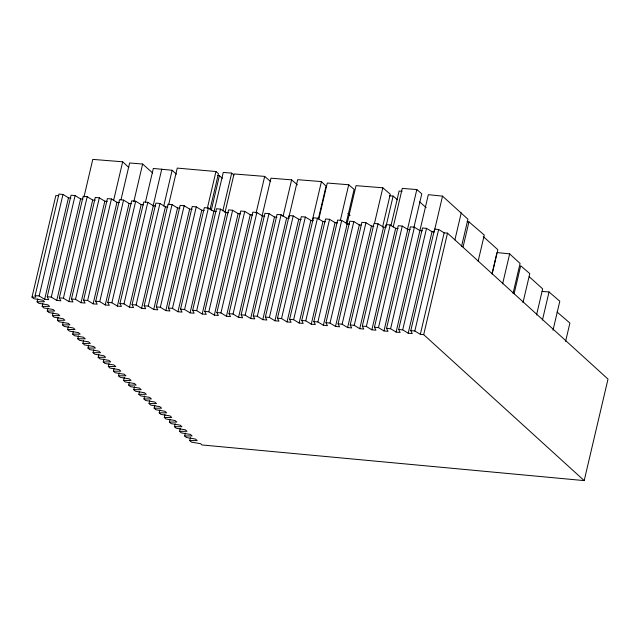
<?xml version="1.0" encoding="UTF-8"?>
<svg xmlns="http://www.w3.org/2000/svg" width="640" height="640" viewBox="0 0 640 640"><rect width="100%" height="100%" fill="white"/><g stroke="black" fill="none" stroke-linecap="round" stroke-linejoin="round"><path stroke-width="0.96" d="M37.768 298.864L37.088 301.76L44.52 301.76L42.824 300.216L33.696 298.672L32 297.136L55.808 195.624L58.72 195.624M32 297.136L35.888 297.136L35.128 295.576L58.936 194.064L62.976 194.448L68.472 197.792L70.896 198.024M83.008 199.152L80.584 198.928L75.088 195.576L71.048 195.2L47.24 296.712L48.696 299.68L44.656 299.304L39.16 295.952L62.976 194.448M47.944 308.112L47.264 311.016L54.696 311.016L53 309.472L43.872 307.928L42.176 306.392L42.856 303.488M44.656 299.304L68.472 197.792M95.128 200.28L92.704 200.056L87.208 196.704L83.168 196.328L59.36 297.84L60.816 300.808L56.776 300.432L51.28 297.088L75.088 195.576M58.128 317.368L57.44 320.272L64.872 320.272L63.176 318.728L54.048 317.184L52.352 315.64L53.032 312.744M56.776 300.432L80.584 198.928M83.944 197.096L92.784 159.392L122.672 161.792L128.832 167.48M107.248 201.408L104.824 201.184L99.328 197.832L95.288 197.456L71.48 298.968L72.936 301.944L68.896 301.568L63.4 298.216L87.208 196.704M68.304 326.624L67.624 329.528L75.048 329.528L73.352 327.984L64.232 326.44L62.536 324.896L63.216 322M68.896 301.568L92.704 200.056M119.368 202.544L116.944 202.312L111.448 198.968L107.408 198.592L83.6 300.096L85.056 303.072L81.016 302.696L75.52 299.344L99.328 197.832M78.48 335.88L77.8 338.784L85.232 338.784L83.536 337.24L74.408 335.696L72.712 334.152L73.392 331.256M81.016 302.696L104.824 201.184M131.488 203.672L129.064 203.448L123.568 200.096L119.528 199.72L95.72 301.232L97.176 304.2L93.136 303.824L87.64 300.472L111.448 198.968M113.6 200.464L122.672 161.792M88.656 345.136L87.976 348.04L95.408 348.04L93.712 346.496L84.584 344.952L82.888 343.408L83.568 340.512M93.136 303.824L116.944 202.312M121.008 199.728L129.624 162.992L142.64 164.032L152.72 173.024M143.6 204.8L141.176 204.576L135.68 201.224L131.64 200.848L107.832 302.36L109.288 305.336L105.248 304.952L99.752 301.608L123.568 200.096M98.832 354.392L98.152 357.296L105.584 357.296L103.888 355.752L94.76 354.208L93.064 352.664L93.744 349.768M105.248 304.952L129.064 203.448M133.8 201.736L142.64 164.032M155.72 205.928L153.296 205.704L147.8 202.352L143.76 201.976L119.952 303.488L121.408 306.464L117.368 306.088L111.872 302.736L135.68 201.224M109.008 363.648L108.328 366.544L115.76 366.552L114.064 365.008L104.936 363.464L103.24 361.92L103.92 359.016M117.368 306.088L141.176 204.576M145.392 202.28L153.328 168.448L172.12 170.272L176.424 174.176M167.84 207.064L165.416 206.832L159.92 203.488L155.88 203.112L132.072 304.616L133.528 307.592L129.488 307.216L123.992 303.864L147.8 202.352M119.192 372.904L118.512 375.8L125.936 375.8L124.24 374.264L115.12 372.72L113.416 371.176L114.104 368.272M153.136 205.856L161.752 169.12M129.488 307.216L153.296 205.704M179.96 208.192L177.536 207.968L172.04 204.616L168 204.24L144.192 305.752L145.648 308.72L141.608 308.344L136.112 305L159.92 203.488M163.736 206.048L172.12 170.272M129.368 382.16L128.688 385.056L136.12 385.056L134.424 383.52L125.296 381.976L123.6 380.432L124.28 377.528M141.608 308.344L165.416 206.832M168.624 204.84L177.24 168.096L215.952 171.528L218.432 173.664L210.048 209.432M192.08 209.32L189.656 209.096L184.16 205.744L180.12 205.368L156.312 306.88L157.768 309.856L153.728 309.48L148.232 306.128L172.04 204.616M139.544 391.416L138.864 394.312L146.296 394.312L144.6 392.776L135.472 391.232L133.776 389.688L134.456 386.784M153.728 309.48L177.536 207.968M204.192 210.448L201.768 210.224L196.272 206.872L192.232 206.496L168.424 308.008L169.88 310.984L165.84 310.608L160.344 307.256L184.16 205.744M149.72 400.672L149.04 403.568L156.472 403.568L154.776 402.024L145.648 400.488L143.952 398.944L144.632 396.04M165.84 310.608L189.656 209.096M216.312 211.584L213.888 211.352L208.392 208.008L204.352 207.632L180.544 309.144L182 312.112L177.96 311.736L172.464 308.384L196.272 206.872M159.896 409.928L159.216 412.824L166.648 412.824L164.952 411.28L155.824 409.736L154.128 408.2L154.808 405.296M177.96 311.736L201.768 210.224M207.336 208.264L215.952 171.528M228.432 212.712L226.008 212.488L220.512 209.136L216.472 208.76L192.664 310.272L194.12 313.24L190.08 312.864L184.584 309.52L208.392 208.008M211.232 210.48L219.392 175.68L217.536 175.528M170.08 419.176L169.4 422.08L176.824 422.08L175.128 420.536L166 418.992L164.304 417.456L164.984 414.552M190.08 312.864L213.888 211.352M214.184 211.096L223.256 172.432L231.68 173.104L233.928 175.04M240.552 213.84L238.128 213.616L232.632 210.264L228.592 209.888L204.784 311.4L206.24 314.376L202.2 314L196.704 310.648L220.512 209.136M222.84 210.808L231.68 173.104M180.256 428.432L179.576 431.336L187.008 431.336L185.312 429.792L176.184 428.248L174.488 426.704L175.168 423.808M224.968 212.616L234.04 173.944L264.688 176.4L270.736 181.608M202.2 314L226.008 212.488M252.672 214.976L250.248 214.744L244.752 211.4L240.712 211.016L216.896 312.528L218.36 315.504L214.32 315.128L208.824 311.776L232.632 210.264M190.432 437.688L189.752 440.592L197.184 440.592L195.488 439.048L186.36 437.504L184.664 435.96L185.344 433.064M214.32 315.128L238.128 213.616M264.784 216.104L262.36 215.88L256.864 212.528L252.824 212.152L229.016 313.664L230.472 316.632L226.432 316.256L220.936 312.904L244.752 211.4M226.432 316.256L250.248 214.744M256.072 213.136L264.688 176.4M276.904 217.232L274.48 217.008L268.984 213.656L264.944 213.28L241.136 314.792L242.592 317.76L238.552 317.384L233.056 314.04L256.864 212.528M262.096 215.896L270.944 178.192L291.624 179.848L297.424 184.84M238.552 317.384L262.36 215.88M289.024 218.36L286.6 218.136L281.104 214.784L277.064 214.408L253.256 315.92L254.712 318.896L250.672 318.52L245.176 315.168L268.984 213.656M250.672 318.52L274.48 217.008M301.144 219.496L298.72 219.264L293.224 215.92L289.184 215.544L265.376 317.048L266.832 320.024L262.792 319.648L257.296 316.296L281.104 214.784M283 216.584L291.624 179.848M262.792 319.648L286.6 218.136M288.616 218.36L297.68 179.688L321.432 181.592L326.048 186.16L318.336 219.032M313.264 220.624L310.84 220.4L305.344 217.048L301.304 216.672L277.488 318.184L278.952 321.152L274.912 320.776L269.416 317.424L293.224 215.92M274.912 320.776L298.72 219.264M325.376 221.752L322.952 221.528L317.456 218.176L313.416 217.8L289.608 319.312L291.064 322.288L287.024 321.904L281.528 318.56L305.344 217.048M287.024 321.904L310.84 220.4M312.136 221.224L321.432 181.592M337.496 222.88L335.072 222.656L329.576 219.304L325.536 218.928L301.728 320.44L303.184 323.416L299.144 323.04L293.648 319.688L317.456 218.176M318.888 218.8L327.272 183.032L348.712 184.744L354.104 189.384L346.168 223.216M299.144 323.04L322.952 221.528M349.616 224.016L347.192 223.784L341.696 220.44L337.656 220.064L313.848 321.568L315.304 324.544L311.264 324.168L305.768 320.816L329.576 219.304M311.264 324.168L335.072 222.656M340.328 220.512L348.712 184.744M360.928 225.072L359.312 224.92L353.816 221.568L349.776 221.192L325.968 322.704L327.424 325.672L323.384 325.296L317.888 321.952L341.696 220.44M346.952 224.328L356.024 185.656L382.824 187.8L390.288 194.216L382.576 227.088M323.384 325.296L347.192 223.784M373.856 226.272L371.432 226.048L365.936 222.696L361.896 222.32L338.08 323.832L339.544 326.808L335.504 326.432L330.008 323.08L353.816 221.568M335.504 326.432L359.312 224.92M385.968 227.408L383.544 227.176L378.048 223.832L374.008 223.448L350.2 324.96L351.656 327.936L347.616 327.56L342.12 324.208L365.936 222.696M347.616 327.56L371.432 226.048M374.44 223.576L382.824 187.8M398.088 228.536L395.664 228.312L390.168 224.96L386.128 224.584L362.32 326.096L363.776 329.064L359.736 328.688L354.24 325.336L378.048 223.832M359.736 328.688L383.544 227.176M385.872 227L393.128 196.064L389.344 195.76M410.208 229.664L407.784 229.44L402.288 226.088L398.248 225.712L374.44 327.224L375.896 330.192L371.856 329.816L366.36 326.472L390.168 224.96M390.944 225.848L399.104 191.048L402.056 191.28M393.2 227.056L402.272 188.392L416.824 189.56L421.792 193.832L413.856 227.672M371.856 329.816L395.664 228.312M422.328 230.792L419.904 230.568L414.408 227.216L410.368 226.84L386.56 328.352L388.016 331.328L383.976 330.952L378.48 327.6L402.288 226.088M407.304 230.16L416.824 189.56M383.976 330.952L407.784 229.44M434.44 231.928L432.024 231.696L426.528 228.352L422.488 227.976L398.672 329.48L400.136 332.456L396.096 332.08L390.6 328.728L414.408 227.216M396.096 332.08L419.904 230.568M419.952 230.456L428.336 194.68L442.536 196.136L467.928 219.192L461.584 246.256M189.752 440.592L191.448 442.136L200.576 443.68L201.984 444.96L584.192 480.608L608 379.096L447.504 233.144L444.136 232.832L438.64 229.48L434.6 229.104L410.792 330.616L412.248 333.584L408.208 333.208L402.712 329.856L426.528 228.352M408.208 333.208L432.024 231.696M434.376 230.944L442.536 196.136M584.192 480.608L423.696 334.656L420.328 334.336L414.832 330.992L438.64 229.48M420.328 334.336L444.136 232.832M423.696 334.656L447.504 233.144M454.896 239.904L461.24 212.832M463.056 246.992L468.952 221.856L467.112 221.712M478.152 261.152L484.28 235.048L468.952 221.856M492 273.824L496.76 253.52M492.176 273.88L497.848 249.712L483.288 236.584M502.624 283.864L509.656 253.888L496.984 252.552M513.04 293.424L520.072 263.456L509.656 253.888M514.096 293.8L520.672 265.76L529.792 273.608L522.984 302.608M536.536 314.96L542.656 288.856L529.216 276.728M542.464 319.992L549.04 291.96L542.096 291.4M553.008 330.232L559.808 301.224L549.04 291.96M565.584 341.416L569.896 323.048L557.088 312.032M42.176 306.392L49.608 306.392L47.912 304.848L38.784 303.304L37.088 301.76M52.352 315.64L59.784 315.648L58.088 314.104L48.96 312.56L47.264 311.016M62.536 324.896L69.96 324.896L68.264 323.36L59.136 321.816L57.44 320.272M72.712 334.152L80.144 334.152L78.448 332.616L69.32 331.072L67.624 329.528M82.888 343.408L90.32 343.408L88.624 341.864L79.496 340.328L77.8 338.784M93.064 352.664L100.496 352.664L98.8 351.12L89.672 349.576L87.976 348.04M103.24 361.92L110.672 361.92L108.976 360.376L99.848 358.832L98.152 357.296M113.416 371.176L120.848 371.176L119.152 369.632L110.024 368.088L108.328 366.544M123.6 380.432L131.032 380.432L129.328 378.888L120.208 377.344L118.512 375.8M133.776 389.688L141.208 389.688L139.512 388.144L130.384 386.6L128.688 385.056M143.952 398.944L151.384 398.944L149.688 397.4L140.56 395.856L138.864 394.312M154.128 408.2L161.56 408.2L159.864 406.656L150.736 405.112L149.04 403.568M164.304 417.456L171.736 417.456L170.04 415.912L160.912 414.368L159.216 412.824M174.488 426.704L181.912 426.712L180.216 425.168L171.096 423.624L169.4 422.08M184.664 435.96L192.096 435.96L190.4 434.424L181.272 432.88L179.576 431.336M35.128 295.576L39.16 295.952M47.24 296.712L51.28 297.088M59.36 297.84L63.4 298.216M71.48 298.968L75.52 299.344M83.6 300.096L87.64 300.472M95.72 301.232L99.752 301.608M107.832 302.36L111.872 302.736M119.952 303.488L123.992 303.864M132.072 304.616L136.112 305M144.192 305.752L148.232 306.128M156.312 306.88L160.344 307.256M168.424 308.008L172.464 308.384M180.544 309.144L184.584 309.52M192.664 310.272L196.704 310.648M204.784 311.4L208.824 311.776M216.896 312.528L220.936 312.904M229.016 313.664L233.056 314.04M241.136 314.792L245.176 315.168M253.256 315.92L257.296 316.296M265.376 317.048L269.416 317.424M277.488 318.184L281.528 318.56M289.608 319.312L293.648 319.688M301.728 320.44L305.768 320.816M313.848 321.568L317.888 321.952M325.968 322.704L330.008 323.08M338.08 323.832L342.12 324.208M350.2 324.96L354.24 325.336M362.32 326.096L366.36 326.472M374.44 327.224L378.48 327.6M386.56 328.352L390.6 328.728M398.672 329.48L402.712 329.856M410.792 330.616L414.832 330.992M393.128 196.064L397.48 199.808M219.392 175.68L222.416 178.28M347.864 213.488L350.072 215.44M419.664 201.88L426.176 207.68"/></g></svg>
